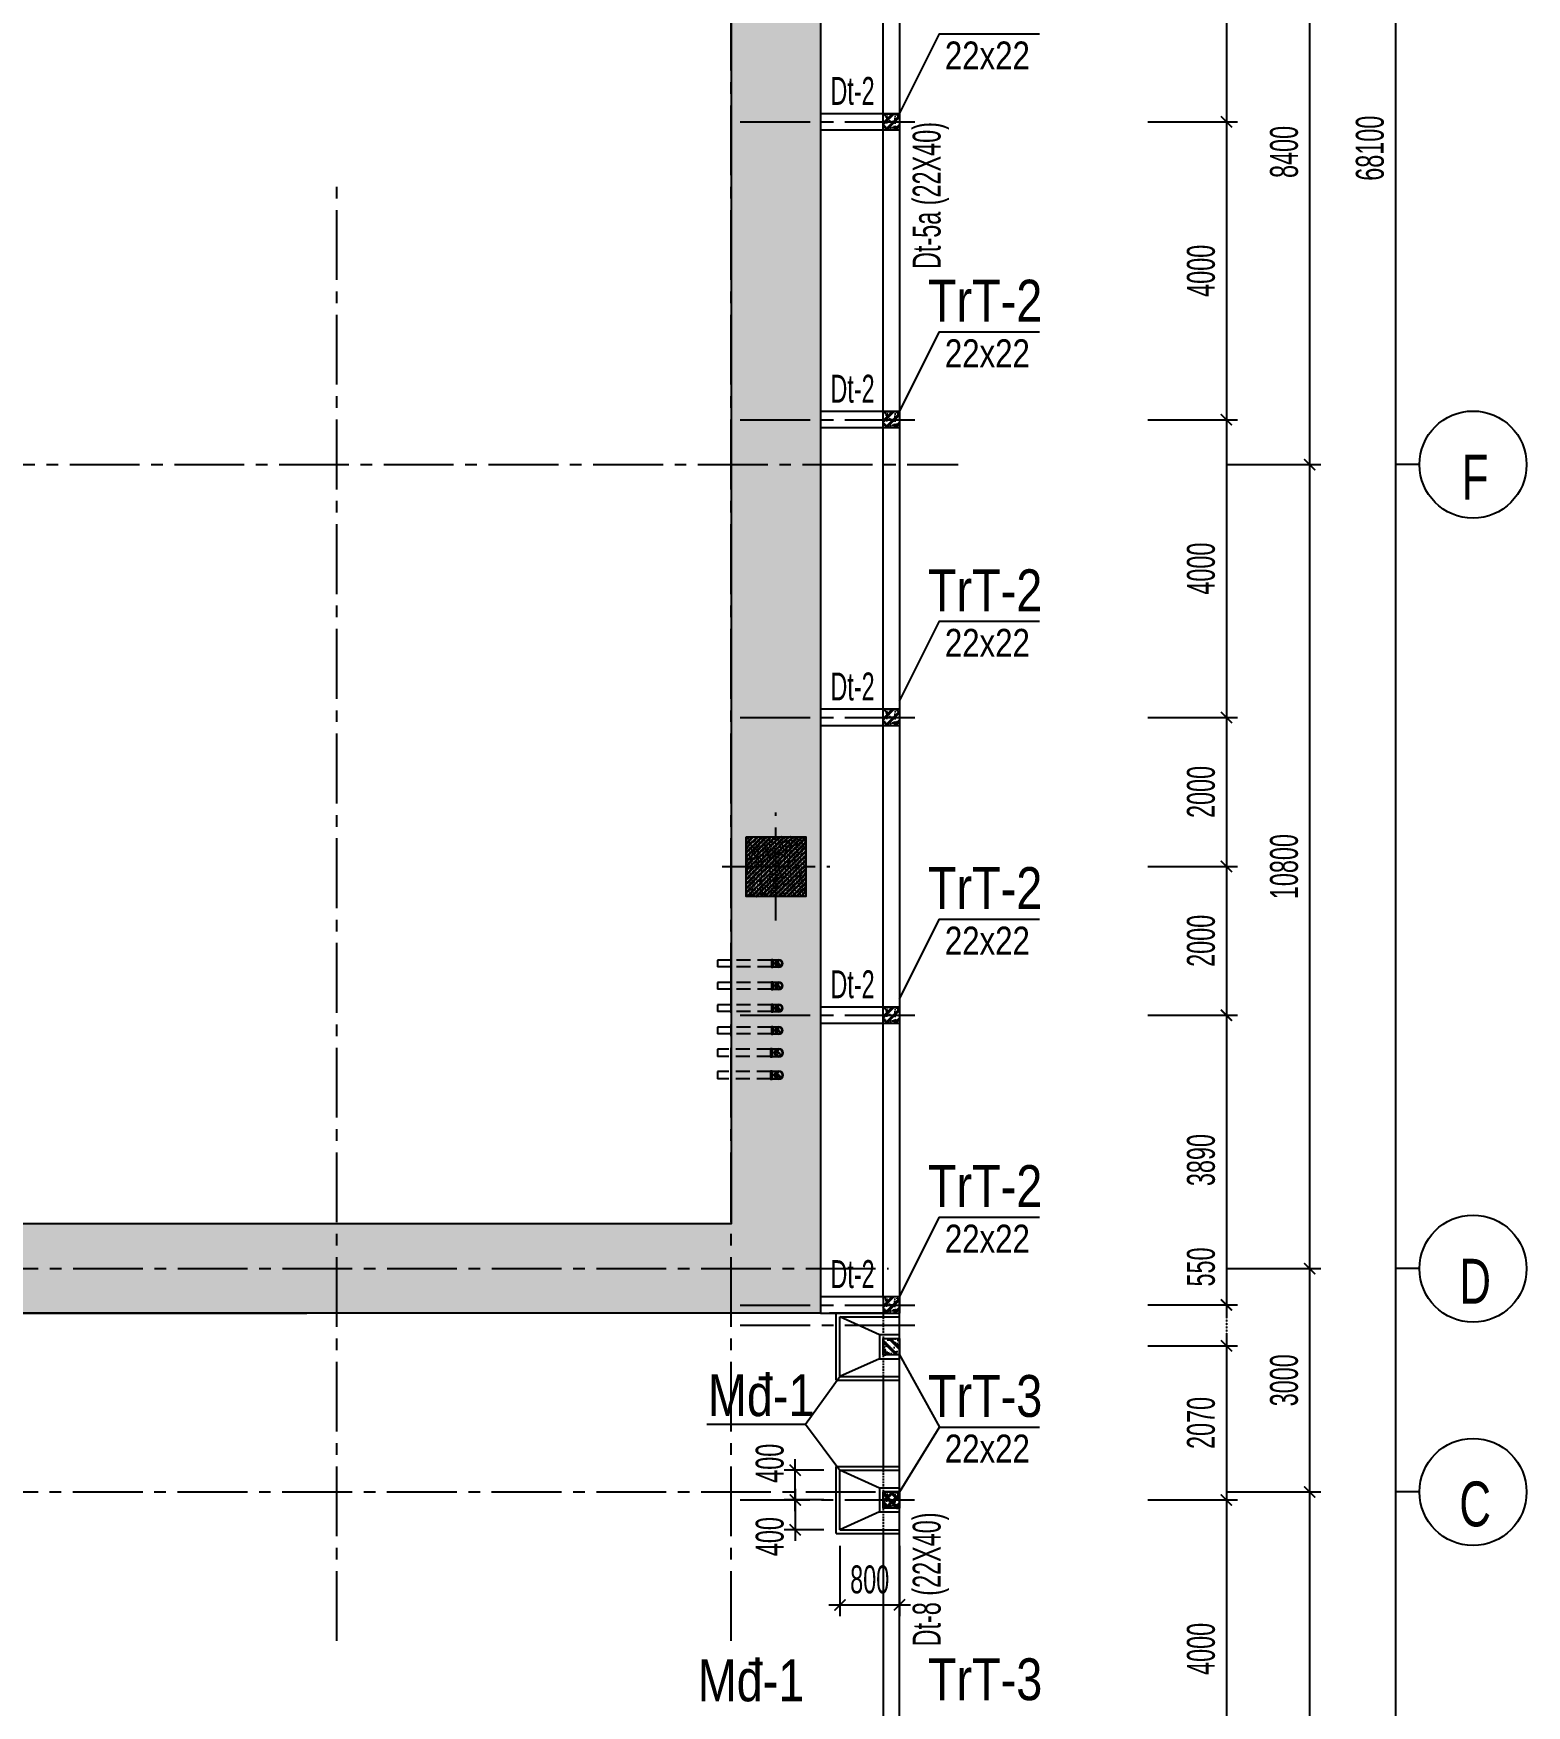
# Model space of a CAD drawing. Extents: x 195594 to 457145, y -254194 to -165094.
# Drawn here: x 266975 to 287031, y -229591 to -207130 of the extents above; entities that cross this region are included whole.
import ezdxf
from ezdxf.enums import TextEntityAlignment as Align

# ---------------------------------------------------------------- set-up
doc = ezdxf.new("R2010")
doc.units = 0
doc.header["$LTSCALE"] = 0.5
doc.header["$MEASUREMENT"] = 0
for name, pattern in [('CENTER2', [1.125, 0.75, -0.125, 0.125, -0.125]), ('CENTERK', [0.64, 0.4, -0.08, 0.08, -0.08]), ('HIDDEN', [0.375, 0.25, -0.125])]:
    doc.linetypes.add(name, pattern=pattern)
doc.layers.get('0').update_dxf_attribs({"linetype": 'CONTINUOUS'})
doc.layers.get('Defpoints').update_dxf_attribs({"linetype": 'CONTINUOUS'})
for name, color, linetype in [('CDC.01.AXIS', 160, 'CENTER2'), ('CDC.02.DIM', 1, 'CONTINUOUS'), ('CDC.03.BORDER', 3, 'CONTINUOUS'), ('CDC.04.HIDDEN', 8, 'HIDDEN'), ('CDC.06.TEXT', 2, 'CONTINUOUS'), ('CDC.10.HATCH', 9, 'CONTINUOUS'), ('CDC.11.NOTE', 8, 'CONTINUOUS'), ('CDC.12.PILE', 7, 'CONTINUOUS')]:
    doc.layers.add(name, color=color, linetype=linetype)
doc.styles.add('ARIAL', font='arial.ttf', dxfattribs={"width": 0.6})
doc.dimstyles.new('150', dxfattribs={"dimscale": 150, "dimtxt": 2.5, "dimasz": 1, "dimexe": 1, "dimexo": 0, "dimgap": 1, "dimtad": 1, "dimdec": 0, "dimdsep": 46, "dimtxsty": 'ARIAL', "dimblk": 'ARCHTICK', "dimcen": 1, "dimdle": 1, "dimclrd": 1, "dimclre": 1, "dimclrt": 2, "dimadec": 0, "dimazin": 0, "dimtfac": 0.00072, "dimtdec": 0, "dimtix": 1, "dimtmove": 2, "dimatfit": 3, "dimldrblk": 'ARCHTICK', "dimfxl": 1, "dimtolj": 1, "dimarcsym": 0})

# ---------------------------------------------------------------- blocks, each defined once
blk = doc.blocks.new('_ARCHTICK')
at = {"color": 0, "linetype": 'ByBlock', "const_width": 0.15}
blk.add_lwpolyline([(-0.5, -0.5), (0.5, 0.5)], dxfattribs=at)
blk = doc.blocks.new('*D218')
at = {"layer": 'CDC.02.DIM', "color": 1, "lineweight": -2, "transparency": 16777216}
for p, q in [((284117, -204372), (284117, -213072)), ((283000, -204522), (284267, -204522)), ((283000, -212922), (284267, -212922))]:
    blk.add_line(p, q, dxfattribs=at)
at = {"layer": 'Defpoints', "color": 0, "transparency": 16777216}
for p in [(283000, -204522), (283000, -212922), (284117, -212922)]:
    blk.add_point(p, dxfattribs=at)
at = {"layer": 'CDC.02.DIM', "color": 1, "lineweight": -2, "transparency": 16777216, "xscale": 150, "yscale": 150, "zscale": 150}
for p, rotation in [((284117, -204522), 90), ((284117, -212922), 270)]:
    blk.add_blockref('_ARCHTICK', p, dxfattribs=dict(at, rotation=rotation))
at = {"layer": 'CDC.02.DIM', "color": 2, "transparency": 16777216, "insert": (283775, -208722), "char_height": 375, "attachment_point": 5, "rotation": 90, "style": 'ARIAL'}
blk.add_mtext('\\A1;8400', dxfattribs=at)
blk = doc.blocks.new('*D219')
at = {"layer": 'CDC.02.DIM', "color": 1, "lineweight": -2, "transparency": 16777216}
for p, q in [((283000, -212922), (284267, -212922)), ((284117, -212772), (284117, -223872)), ((283000, -223722), (284267, -223722))]:
    blk.add_line(p, q, dxfattribs=at)
at = {"layer": 'Defpoints', "color": 0, "transparency": 16777216}
for p in [(283000, -212922), (283000, -223722), (284117, -223722)]:
    blk.add_point(p, dxfattribs=at)
at = {"layer": 'CDC.02.DIM', "color": 1, "lineweight": -2, "transparency": 16777216, "xscale": 150, "yscale": 150, "zscale": 150}
for p, rotation in [((284117, -212922), 90), ((284117, -223722), 270)]:
    blk.add_blockref('_ARCHTICK', p, dxfattribs=dict(at, rotation=rotation))
at = {"layer": 'CDC.02.DIM', "color": 2, "transparency": 16777216, "insert": (283775, -218322), "char_height": 375, "attachment_point": 5, "rotation": 90, "style": 'ARIAL'}
blk.add_mtext('\\A1;10800', dxfattribs=at)
blk = doc.blocks.new('*D220')
at = {"layer": 'CDC.02.DIM', "color": 1, "lineweight": -2, "transparency": 16777216}
for p, q in [((284117, -223572), (284117, -226872)), ((283000, -223722), (284267, -223722)), ((283000, -226722), (284267, -226722))]:
    blk.add_line(p, q, dxfattribs=at)
at = {"layer": 'Defpoints', "color": 0, "transparency": 16777216}
for p in [(283000, -223722), (283000, -226722), (284117, -226722)]:
    blk.add_point(p, dxfattribs=at)
at = {"layer": 'CDC.02.DIM', "color": 1, "lineweight": -2, "transparency": 16777216, "xscale": 150, "yscale": 150, "zscale": 150}
for p, rotation in [((284117, -223722), 90), ((284117, -226722), 270)]:
    blk.add_blockref('_ARCHTICK', p, dxfattribs=dict(at, rotation=rotation))
at = {"layer": 'CDC.02.DIM', "color": 2, "transparency": 16777216, "insert": (283775, -225222), "char_height": 375, "attachment_point": 5, "rotation": 90, "style": 'ARIAL'}
blk.add_mtext('\\A1;3000', dxfattribs=at)
blk = doc.blocks.new('*D221')
at = {"layer": 'CDC.02.DIM', "color": 1, "lineweight": -2, "transparency": 16777216}
for p, q in [((285269, -174472), (285269, -242872)), ((283000, -174622), (285419, -174622)), ((283000, -242722), (285419, -242722))]:
    blk.add_line(p, q, dxfattribs=at)
at = {"layer": 'Defpoints', "color": 0, "transparency": 16777216}
for p in [(283000, -174622), (283000, -242722), (285269, -242722)]:
    blk.add_point(p, dxfattribs=at)
at = {"layer": 'CDC.02.DIM', "color": 1, "lineweight": -2, "transparency": 16777216, "xscale": 150, "yscale": 150, "zscale": 150}
for p, rotation in [((285269, -174622), 90), ((285269, -242722), 270)]:
    blk.add_blockref('_ARCHTICK', p, dxfattribs=dict(at, rotation=rotation))
at = {"layer": 'CDC.02.DIM', "color": 2, "transparency": 16777216, "insert": (284928, -208672), "char_height": 375, "attachment_point": 5, "rotation": 90, "style": 'ARIAL'}
blk.add_mtext('\\A1;68100', dxfattribs=at)
blk = doc.blocks.new('*D277')
at = {"layer": 'CDC.02.DIM', "color": 1, "lineweight": -2, "transparency": 16777216}
for p, q in [((283000, -204169), (283000, -208469)), ((281944, -204319), (283150, -204319)), ((281944, -208319), (283150, -208319))]:
    blk.add_line(p, q, dxfattribs=at)
at = {"layer": 'Defpoints', "color": 0, "transparency": 16777216}
for p in [(281944, -204319), (281944, -208319), (283000, -208319)]:
    blk.add_point(p, dxfattribs=at)
at = {"layer": 'CDC.02.DIM', "color": 1, "lineweight": -2, "transparency": 16777216, "xscale": 150, "yscale": 150, "zscale": 150}
for p, rotation in [((283000, -204319), 90), ((283000, -208319), 270)]:
    blk.add_blockref('_ARCHTICK', p, dxfattribs=dict(at, rotation=rotation))
at = {"layer": 'CDC.02.DIM', "color": 2, "transparency": 16777216, "insert": (282659, -206319), "char_height": 375, "attachment_point": 5, "rotation": 90, "style": 'ARIAL'}
blk.add_mtext('\\A1;4000', dxfattribs=at)
blk = doc.blocks.new('*D278')
at = {"layer": 'CDC.02.DIM', "color": 1, "lineweight": -2, "transparency": 16777216}
for p, q in [((283000, -208169), (283000, -212469)), ((281944, -208319), (283150, -208319)), ((281944, -212319), (283150, -212319))]:
    blk.add_line(p, q, dxfattribs=at)
at = {"layer": 'Defpoints', "color": 0, "transparency": 16777216}
for p in [(281944, -208319), (281944, -212319), (283000, -212319)]:
    blk.add_point(p, dxfattribs=at)
at = {"layer": 'CDC.02.DIM', "color": 1, "lineweight": -2, "transparency": 16777216, "xscale": 150, "yscale": 150, "zscale": 150}
for p, rotation in [((283000, -208319), 90), ((283000, -212319), 270)]:
    blk.add_blockref('_ARCHTICK', p, dxfattribs=dict(at, rotation=rotation))
at = {"layer": 'CDC.02.DIM', "color": 2, "transparency": 16777216, "insert": (282659, -210319), "char_height": 375, "attachment_point": 5, "rotation": 90, "style": 'ARIAL'}
blk.add_mtext('\\A1;4000', dxfattribs=at)
blk = doc.blocks.new('*D279')
at = {"layer": 'CDC.02.DIM', "color": 1, "lineweight": -2, "transparency": 16777216}
for p, q in [((283000, -212169), (283000, -216469)), ((281944, -212319), (283150, -212319)), ((281944, -216319), (283150, -216319))]:
    blk.add_line(p, q, dxfattribs=at)
at = {"layer": 'Defpoints', "color": 0, "transparency": 16777216}
for p in [(281944, -212319), (281944, -216319), (283000, -216319)]:
    blk.add_point(p, dxfattribs=at)
at = {"layer": 'CDC.02.DIM', "color": 1, "lineweight": -2, "transparency": 16777216, "xscale": 150, "yscale": 150, "zscale": 150}
for p, rotation in [((283000, -212319), 90), ((283000, -216319), 270)]:
    blk.add_blockref('_ARCHTICK', p, dxfattribs=dict(at, rotation=rotation))
at = {"layer": 'CDC.02.DIM', "color": 2, "transparency": 16777216, "insert": (282659, -214319), "char_height": 375, "attachment_point": 5, "rotation": 90, "style": 'ARIAL'}
blk.add_mtext('\\A1;4000', dxfattribs=at)
blk = doc.blocks.new('*D280')
at = {"layer": 'CDC.02.DIM', "color": 1, "lineweight": -2, "transparency": 16777216}
for p, q in [((281944, -218319), (283150, -218319)), ((283000, -218169), (283000, -220469)), ((281944, -220319), (283150, -220319))]:
    blk.add_line(p, q, dxfattribs=at)
at = {"layer": 'Defpoints', "color": 0, "transparency": 16777216}
for p in [(281944, -218319), (281944, -220319), (283000, -220319)]:
    blk.add_point(p, dxfattribs=at)
at = {"layer": 'CDC.02.DIM', "color": 1, "lineweight": -2, "transparency": 16777216, "xscale": 150, "yscale": 150, "zscale": 150}
for p, rotation in [((283000, -218319), 90), ((283000, -220319), 270)]:
    blk.add_blockref('_ARCHTICK', p, dxfattribs=dict(at, rotation=rotation))
at = {"layer": 'CDC.02.DIM', "color": 2, "transparency": 16777216, "insert": (282659, -219319), "char_height": 375, "attachment_point": 5, "rotation": 90, "style": 'ARIAL'}
blk.add_mtext('\\A1;2000', dxfattribs=at)
blk = doc.blocks.new('*D281')
at = {"layer": 'CDC.02.DIM', "color": 1, "lineweight": -2, "transparency": 16777216}
for p, q in [((281944, -220319), (283150, -220319)), ((283000, -220169), (283000, -224359)), ((281944, -224209), (283150, -224209))]:
    blk.add_line(p, q, dxfattribs=at)
at = {"layer": 'Defpoints', "color": 0, "transparency": 16777216}
for p in [(281944, -220319), (281944, -224209), (283000, -224209)]:
    blk.add_point(p, dxfattribs=at)
at = {"layer": 'CDC.02.DIM', "color": 1, "lineweight": -2, "transparency": 16777216, "xscale": 150, "yscale": 150, "zscale": 150}
for p, rotation in [((283000, -220319), 90), ((283000, -224209), 270)]:
    blk.add_blockref('_ARCHTICK', p, dxfattribs=dict(at, rotation=rotation))
at = {"layer": 'CDC.02.DIM', "color": 2, "transparency": 16777216, "insert": (282659, -222264), "char_height": 375, "attachment_point": 5, "rotation": 90, "style": 'ARIAL'}
blk.add_mtext('\\A1;3890', dxfattribs=at)
blk = doc.blocks.new('*D282')
at = {"layer": 'CDC.02.DIM', "color": 1, "lineweight": -2, "transparency": 16777216}
for p, q in [((283000, -216169), (283000, -218469)), ((281944, -216319), (283150, -216319)), ((281944, -218319), (283150, -218319))]:
    blk.add_line(p, q, dxfattribs=at)
at = {"layer": 'Defpoints', "color": 0, "transparency": 16777216}
for p in [(281944, -216319), (281944, -218319), (283000, -218319)]:
    blk.add_point(p, dxfattribs=at)
at = {"layer": 'CDC.02.DIM', "color": 1, "lineweight": -2, "transparency": 16777216, "xscale": 150, "yscale": 150, "zscale": 150}
for p, rotation in [((283000, -216319), 90), ((283000, -218319), 270)]:
    blk.add_blockref('_ARCHTICK', p, dxfattribs=dict(at, rotation=rotation))
at = {"layer": 'CDC.02.DIM', "color": 2, "transparency": 16777216, "insert": (282659, -217319), "char_height": 375, "attachment_point": 5, "rotation": 90, "style": 'ARIAL'}
blk.add_mtext('\\A1;2000', dxfattribs=at)
blk = doc.blocks.new('MCONG-32')
at = {"linetype": 'ByBlock'}
h = blk.add_hatch(dxfattribs=at)
h.set_pattern_fill('_USER', color=8, scale=9.44863, angle=225, style=0, pattern_type=0)
h.set_pattern_definition([(225, (-209.828, -366.667), (6.6812, -6.6812), [])])
edge = h.paths.add_edge_path(flags=17)
edge.add_arc((-10.4, -4.2), 11.2, 21.80855, 160.72906, ccw=False)
edge.add_arc((10.5, 4.2), 11.3, 201.80855, 338.19145)
edge = h.paths.add_edge_path()
edge.add_arc((10.5, 4.2), 11.3, 201.80855, 338.19145)
edge.add_arc((0, 0), 21, 0, 181.2688)
edge.add_arc((-10.4, -4.2), 11.2, 21.80855, 160.72906, ccw=False)
at = {"color": 7, "linetype": 'ByBlock'}
blk.add_lwpolyline([(-21, -0.5, -0.693211), (0, 0, 0.676942), (21, 0, 1.477231)], format="xyb", dxfattribs=at)
at = {"linetype": 'ByBlock'}
blk.add_circle((0, 0), 21, dxfattribs=at)
blk = doc.blocks.new('BsEl_32S')
at = {"color": 8, "linetype": 'CENTERK', "ltscale": 0.1}
blk.add_line((23, 0), (46, 0), dxfattribs=at)
at = {"color": 0, "linetype": 'ByBlock'}
for p, q in [((29, 21), (29, 21)), ((29, -21), (29, -21))]:
    blk.add_line(p, q, dxfattribs=at)
blk.add_lwpolyline([(9.4, 21), (36, 21), (38, 23), (46, 23), (46, -23), (38, -23), (36, -21), (9.4, -21)], dxfattribs=at)
at = {"color": 8, "linetype": 'ByBlock'}
blk.add_lwpolyline([(36, -21), (36, 21)], dxfattribs=at)
at = {"color": 7, "linetype": 'ByBlock'}
blk.add_lwpolyline([(38, 23), (38, -23)], dxfattribs=at)
at = {"color": 0, "linetype": 'ByBlock'}
blk.add_circle((0, 0), 23, dxfattribs=at)
blk = doc.blocks.new('*D293')
at = {"layer": 'CDC.02.DIM', "color": 1, "lineweight": -2, "transparency": 16777216}
for p, q in [((281944, -226830), (283150, -226830)), ((283000, -226680), (283000, -230980)), ((281944, -230830), (283150, -230830))]:
    blk.add_line(p, q, dxfattribs=at)
at = {"layer": 'Defpoints', "color": 0, "transparency": 16777216}
for p in [(281944, -226830), (281944, -230830), (283000, -230830)]:
    blk.add_point(p, dxfattribs=at)
at = {"layer": 'CDC.02.DIM', "color": 1, "lineweight": -2, "transparency": 16777216, "xscale": 150, "yscale": 150, "zscale": 150}
for p, rotation in [((283000, -226830), 90), ((283000, -230830), 270)]:
    blk.add_blockref('_ARCHTICK', p, dxfattribs=dict(at, rotation=rotation))
at = {"layer": 'CDC.02.DIM', "color": 2, "transparency": 16777216, "insert": (282659, -228830), "char_height": 375, "attachment_point": 5, "rotation": 90, "style": 'ARIAL'}
blk.add_mtext('\\A1;4000', dxfattribs=at)
blk = doc.blocks.new('*D294')
at = {"layer": 'CDC.02.DIM', "color": 1, "lineweight": -2, "transparency": 16777216}
for p, q in [((281944, -224760), (283150, -224760)), ((283000, -224610), (283000, -226980)), ((281944, -226830), (283150, -226830))]:
    blk.add_line(p, q, dxfattribs=at)
at = {"layer": 'Defpoints', "color": 0, "transparency": 16777216}
for p in [(281944, -224760), (281944, -226830), (283000, -226830)]:
    blk.add_point(p, dxfattribs=at)
at = {"layer": 'CDC.02.DIM', "color": 1, "lineweight": -2, "transparency": 16777216, "xscale": 150, "yscale": 150, "zscale": 150}
for p, rotation in [((283000, -224760), 90), ((283000, -226830), 270)]:
    blk.add_blockref('_ARCHTICK', p, dxfattribs=dict(at, rotation=rotation))
at = {"layer": 'CDC.02.DIM', "color": 2, "transparency": 16777216, "insert": (282659, -225795), "char_height": 375, "attachment_point": 5, "rotation": 90, "style": 'ARIAL'}
blk.add_mtext('\\A1;2070', dxfattribs=at)
blk = doc.blocks.new('*D295')
at = {"layer": 'CDC.04.HIDDEN', "color": 1, "lineweight": -2, "transparency": 16777216}
for p, q in [((283000, -224060), (283000, -224910)), ((281944, -224210), (283150, -224210)), ((281944, -224760), (283150, -224760))]:
    blk.add_line(p, q, dxfattribs=at)
at = {"layer": 'Defpoints', "color": 0, "transparency": 16777216}
for p in [(281944, -224210), (281944, -224760), (283000, -224760)]:
    blk.add_point(p, dxfattribs=at)
at = {"layer": 'CDC.04.HIDDEN', "color": 1, "lineweight": -2, "transparency": 16777216, "xscale": 150, "yscale": 150, "zscale": 150}
for p, rotation in [((283000, -224210), 90), ((283000, -224760), 270)]:
    blk.add_blockref('_ARCHTICK', p, dxfattribs=dict(at, rotation=rotation))
at = {"layer": 'CDC.04.HIDDEN', "color": 2, "transparency": 16777216, "insert": (282659, -223700), "char_height": 375, "attachment_point": 5, "rotation": 90, "style": 'ARIAL'}
blk.add_mtext('\\A1;550', dxfattribs=at)
blk = doc.blocks.new('Mđ')
at = {"layer": 'CDC.10.HATCH'}
h = blk.add_hatch(dxfattribs=at)
h.set_pattern_fill('CHAU-01', color=256, scale=20, angle=90, style=0, pattern_type=2)
h.set_pattern_definition([(140, (558407.02, -1874956.22), (12.550427, 143.4520365), [15, -165]), (85, (558407.02, -1874956.22), (-150.438427, -27.750267), [12, -132]), (190.4514, (558408.06, -1874944.26), (-137.887908, 115.701876), [12.748038, -140.228422]), (136.1842, (558367.02, -1874956.22), (33.103803, 213.44821), [22.5, -247.5]), (186.6356, (558369.78, -1874938.43), (-194.823574, 186.93254), [19.122058, -210.3426]), (81.1842, (558367.02, -1874956.22), (-194.82372, 186.93239), [18, -198]), (111, (558377.02, -1874936.22), (80.523778, 119.3814104), [15, -165]), (56, (558377.02, -1874936.22), (-145.030009, 48.663066), [12, -132]), (161.4514, (558383.73, -1874926.27), (-64.506099, 168.044526), [12.748038, -140.228422]), (127.5, (558407.02, -1874956.217), (-66.5787708, 2.431971), [0, -130.4, 0, -134, 0, -132.5]), (97.5, (558407.02, -1874956.22), (-78.8823424, 52.6139075), [0, -76.4, 0, -127.4, 0, -50.5]), (57.5, (558407.02, -1875000.82), (4.5109743, 106.7644872), [0, -50, 0, -156, 0, -207]), (47.5, (558407.02, -1875020.82), (-20.0209965, 116.637234), [0, -65, 0, -103.6, 0, -147]), (135, (558407.02, -1874956.22), (-60.1040764, -60.1040764), []), (135, (558382.52, -1874956.22), (-60.1040764, -60.1040764), [])])
h.paths.add_polyline_path([(391479, -144098), (391549, -144098), (391549, -143948), (391479, -143948)])
h.paths.add_polyline_path([(391549, -144098), (391699, -144098), (391699, -143948), (391549, -143948)])
h.paths.add_polyline_path([(391699, -143948), (391699, -143878), (391549, -143878), (391549, -143948)])
h.paths.add_polyline_path([(391479, -143878), (391479, -143948), (391549, -143948), (391549, -143878)])
at = {"layer": 'CDC.03.BORDER'}
for p, q in [((390849, -143828), (390849, -143538)), ((390849, -143538), (391699, -143538)), ((390899, -143828), (390899, -143588)), ((390899, -143588), (391699, -143588)), ((390849, -144438), (390849, -143828)), ((390899, -144388), (390899, -143828)), ((390899, -144388), (391699, -144388)), ((390849, -144438), (391699, -144438))]:
    blk.add_line(p, q, dxfattribs=at)
at = {"layer": 'CDC.10.HATCH'}
for p, q in [((391429, -143828), (390899, -143588)), ((391429, -144148), (390899, -144388))]:
    blk.add_line(p, q, dxfattribs=at)
for points in [[(391699, -143828), (391429, -143828), (391429, -144148), (391699, -144148)], [(391479, -143878), (391699, -143878), (391699, -144098), (391479, -144098)]]:
    blk.add_lwpolyline(points, close=True, dxfattribs=at)
blk = doc.blocks.new('*D306')
at = {"layer": 'CDC.02.DIM', "color": 1, "lineweight": -2, "transparency": 16777216}
for p, q in [((284117, -226572), (284117, -234872)), ((283000, -226722), (284267, -226722)), ((283000, -234722), (284267, -234722))]:
    blk.add_line(p, q, dxfattribs=at)
at = {"layer": 'Defpoints', "color": 0, "transparency": 16777216}
for p in [(283000, -226722), (283000, -234722), (284117, -234722)]:
    blk.add_point(p, dxfattribs=at)
at = {"layer": 'CDC.02.DIM', "color": 1, "lineweight": -2, "transparency": 16777216, "xscale": 150, "yscale": 150, "zscale": 150}
for p, rotation in [((284117, -226722), 90), ((284117, -234722), 270)]:
    blk.add_blockref('_ARCHTICK', p, dxfattribs=dict(at, rotation=rotation))
at = {"layer": 'CDC.02.DIM', "color": 2, "transparency": 16777216, "insert": (283775, -230722), "char_height": 375, "attachment_point": 5, "rotation": 90, "style": 'ARIAL'}
blk.add_mtext('\\A1;8000', dxfattribs=at)
blk = doc.blocks.new('*D362')
at = {"layer": 'CDC.02.DIM', "color": 1, "lineweight": -2, "transparency": 16777216}
for p, q in [((277590, -226830), (277058, -226830)), ((277208, -226680), (277208, -227380)), ((277590, -227230), (277058, -227230))]:
    blk.add_line(p, q, dxfattribs=at)
at = {"layer": 'Defpoints', "color": 0, "transparency": 16777216}
for p in [(277590, -226830), (277208, -227230), (277590, -227230)]:
    blk.add_point(p, dxfattribs=at)
at = {"layer": 'CDC.02.DIM', "color": 1, "lineweight": -2, "transparency": 16777216, "xscale": 150, "yscale": 150, "zscale": 150}
for p, rotation in [((277208, -226830), 90), ((277208, -227230), 270)]:
    blk.add_blockref('_ARCHTICK', p, dxfattribs=dict(at, rotation=rotation))
at = {"layer": 'CDC.02.DIM', "color": 2, "transparency": 16777216, "insert": (276867, -227322), "char_height": 375, "attachment_point": 5, "rotation": 90, "style": 'ARIAL'}
blk.add_mtext('\\A1;400', dxfattribs=at)
blk = doc.blocks.new('*D363')
at = {"layer": 'CDC.02.DIM', "color": 1, "lineweight": -2, "transparency": 16777216}
for p, q in [((277208, -226980), (277208, -226280)), ((277590, -226430), (277058, -226430)), ((277590, -226830), (277058, -226830))]:
    blk.add_line(p, q, dxfattribs=at)
at = {"layer": 'Defpoints', "color": 0, "transparency": 16777216}
for p in [(277208, -226430), (277590, -226430), (277590, -226830)]:
    blk.add_point(p, dxfattribs=at)
at = {"layer": 'CDC.02.DIM', "color": 1, "lineweight": -2, "transparency": 16777216, "xscale": 150, "yscale": 150, "zscale": 150}
for p, rotation in [((277208, -226430), 90), ((277208, -226830), 270)]:
    blk.add_blockref('_ARCHTICK', p, dxfattribs=dict(at, rotation=rotation))
at = {"layer": 'CDC.02.DIM', "color": 2, "transparency": 16777216, "insert": (276867, -226337), "char_height": 375, "attachment_point": 5, "rotation": 90, "style": 'ARIAL'}
blk.add_mtext('\\A1;400', dxfattribs=at)
blk = doc.blocks.new('*D364')
at = {"layer": 'CDC.02.DIM', "color": 1, "lineweight": -2, "transparency": 16777216}
for p, q in [((277808, -227446), (277808, -228390)), ((278608, -227446), (278608, -228390)), ((277658, -228240), (278758, -228240))]:
    blk.add_line(p, q, dxfattribs=at)
at = {"layer": 'Defpoints', "color": 0, "transparency": 16777216}
for p in [(277808, -227446), (278608, -227446), (278608, -228240)]:
    blk.add_point(p, dxfattribs=at)
at = {"layer": 'CDC.02.DIM', "color": 1, "lineweight": -2, "transparency": 16777216, "xscale": 150, "yscale": 150, "zscale": 150, "rotation": 180}
blk.add_blockref('_ARCHTICK', (277808, -228240), dxfattribs=at)
at = {"layer": 'CDC.02.DIM', "color": 1, "lineweight": -2, "transparency": 16777216, "xscale": 150, "yscale": 150, "zscale": 150}
blk.add_blockref('_ARCHTICK', (278608, -228240), dxfattribs=at)
at = {"layer": 'CDC.02.DIM', "color": 2, "transparency": 16777216, "insert": (278208, -227899), "char_height": 375, "attachment_point": 5, "style": 'ARIAL'}
blk.add_mtext('\\A1;800', dxfattribs=at)

msp = doc.modelspace()

# ---------------------------------------------------------------- hatches: boundary and pattern name
at = {"layer": 'CDC.10.HATCH'}
h = msp.add_hatch(dxfattribs=at)
h.set_pattern_fill('SACNCR', color=256, scale=3000, style=0)
h.set_pattern_definition([(45, (-129959.83, -226413.84), (-198.87378, 198.87378), []), (45, (-129760.96, -226413.84), (-198.87378, 198.87378), [0, -281.25])])
h.paths.add_polyline_path([(276349.4, -175822), (276349.4, -223122), (266049.9, -223122), (266049.9, -212322), (223047.4, -212322), (223047.4, -223122), (218449.9, -223122), (212749.4, -223122), (212749.4, -175822)], flags=16)
h.paths.add_polyline_path([(276549.4, -199522), (276549.4, -198722), (277349.4, -198722), (277349.4, -199522)])
h.paths.add_polyline_path([(276799.4, -184522), (277099.4, -184522), (277099.4, -184822), (276799.4, -184822)])
h.paths.add_polyline_path([(229481, -212322), (229481, -213522), (229959.4, -213522), (229959.4, -212322), (230249.4, -212322), (230249.4, -213522), (264849.9, -213522), (264849.9, -223122), (264148.9, -223122), (264148.9, -224322), (277549.4, -224322), (277549.4, -174622), (211549.4, -174622), (211549.4, -224322), (224949.9, -224322), (224949.9, -223122), (224247.4, -223122), (224247.4, -213522), (229216, -213522), (229216, -212322)])
h = msp.add_hatch(dxfattribs=at)
h.set_pattern_fill('1BETONG2-BOP', color=256, scale=20, style=0, pattern_type=2)
h.set_pattern_definition([(130, (618468.77, -211950.3), (-143.452037, -12.550427), [15, -165]), (185, (618468.77, -211950.3), (27.750267, 150.438427), [12, -132]), (79.5486, (618456.81, -211951.35), (-115.701876, 137.88791), [12.74804, -140.22842]), (133.8158, (618468.77, -211910.3), (-213.44821, -33.1038), [22.5, -247.5]), (83.3644, (618450.98, -211913.06), (-186.93254, 194.82357), [19.12206, -210.3426]), (188.8158, (618468.77, -211910.3), (-186.93239, 194.82372), [18, -198]), (159, (618448.77, -211920.3), (-119.38141, -80.52378), [15, -165]), (314, (618448.77, -211920.3), (-134.376424, -73.10796), [12, -132]), (108.5486, (618438.82, -211927.01), (-168.044526, 64.5061), [12.74804, -140.22842]), (112.5, (618468.765, -211950.304), (31.183237, 58.874892), [0, -130.4, 0, -134, 0, -132.5]), (175.5, (618468.765, -211950.304), (-56.670185, 76.020638), [0, -76.4, 0, -127.4, 0, -50.5]), (212.5, (618513.365, -211950.304), (-106.764487, -4.510974), [0, -50, 0, -156, 0, -207]), (222.5, (618533.365, -211950.3), (-116.637234, 20.020996), [0, -65, 0, -103.6, 0, -147]), (225, (618468.765, -211950.3), (-60.104076, 60.104076), []), (225, (618468.765, -211925.8), (-60.104076, 60.104076), [])])
h.paths.add_polyline_path([(278387.9, -208209), (278607.9, -208209), (278607.9, -208429), (278387.9, -208429)])
h = msp.add_hatch(dxfattribs=at)
h.set_pattern_fill('1BETONG2-BOP', color=256, scale=20, style=0, pattern_type=2)
h.set_pattern_definition([(130, (618468.77, -215950.3), (-143.452037, -12.550427), [15, -165]), (185, (618468.77, -215950.3), (27.750267, 150.438427), [12, -132]), (79.5486, (618456.81, -215951.35), (-115.701876, 137.88791), [12.74804, -140.22842]), (133.8158, (618468.77, -215910.3), (-213.44821, -33.1038), [22.5, -247.5]), (83.3644, (618450.98, -215913.06), (-186.93254, 194.82357), [19.12206, -210.3426]), (188.8158, (618468.77, -215910.3), (-186.93239, 194.82372), [18, -198]), (159, (618448.77, -215920.3), (-119.38141, -80.52378), [15, -165]), (314, (618448.77, -215920.3), (-134.376424, -73.10796), [12, -132]), (108.5486, (618438.82, -215927.01), (-168.044526, 64.5061), [12.74804, -140.22842]), (112.5, (618468.765, -215950.304), (31.183237, 58.874892), [0, -130.4, 0, -134, 0, -132.5]), (175.5, (618468.765, -215950.304), (-56.670185, 76.020638), [0, -76.4, 0, -127.4, 0, -50.5]), (212.5, (618513.365, -215950.304), (-106.764487, -4.510974), [0, -50, 0, -156, 0, -207]), (222.5, (618533.365, -215950.3), (-116.637234, 20.020996), [0, -65, 0, -103.6, 0, -147]), (225, (618468.765, -215950.3), (-60.104076, 60.104076), []), (225, (618468.765, -215925.8), (-60.104076, 60.104076), [])])
h.paths.add_polyline_path([(278387.9, -212209), (278607.9, -212209), (278607.9, -212429), (278387.9, -212429)])
h = msp.add_hatch(dxfattribs=at)
h.set_pattern_fill('1BETONG2-BOP', color=256, scale=20, style=0, pattern_type=2)
h.set_pattern_definition([(130, (618468.77, -219950.3), (-143.452037, -12.550427), [15, -165]), (185, (618468.77, -219950.3), (27.750267, 150.438427), [12, -132]), (79.5486, (618456.81, -219951.35), (-115.701876, 137.88791), [12.74804, -140.22842]), (133.8158, (618468.77, -219910.3), (-213.44821, -33.1038), [22.5, -247.5]), (83.3644, (618450.98, -219913.06), (-186.93254, 194.82357), [19.12206, -210.3426]), (188.8158, (618468.77, -219910.3), (-186.93239, 194.82372), [18, -198]), (159, (618448.77, -219920.3), (-119.38141, -80.52378), [15, -165]), (314, (618448.77, -219920.3), (-134.376424, -73.10796), [12, -132]), (108.5486, (618438.82, -219927.01), (-168.044526, 64.5061), [12.74804, -140.22842]), (112.5, (618468.765, -219950.304), (31.183237, 58.874892), [0, -130.4, 0, -134, 0, -132.5]), (175.5, (618468.765, -219950.304), (-56.670185, 76.020638), [0, -76.4, 0, -127.4, 0, -50.5]), (212.5, (618513.365, -219950.304), (-106.764487, -4.510974), [0, -50, 0, -156, 0, -207]), (222.5, (618533.365, -219950.3), (-116.637234, 20.020996), [0, -65, 0, -103.6, 0, -147]), (225, (618468.765, -219950.3), (-60.104076, 60.104076), []), (225, (618468.765, -219925.8), (-60.104076, 60.104076), [])])
h.paths.add_polyline_path([(278387.9, -216209), (278607.9, -216209), (278607.9, -216429), (278387.9, -216429)])
h = msp.add_hatch(dxfattribs=at)
h.set_pattern_fill('1BETONG2-BOP', color=256, scale=10, angle=90, style=0, pattern_type=2)
h.set_pattern_definition([(140, (-127756.355, -227742.043), (6.2752135, 71.726018), [7.5, -82.5]), (85, (-127756.355, -227742.04), (-75.219213, -13.875133), [6, -66]), (190.4514, (-127755.83, -227736.066), (-68.943954, 57.850938), [6.374019, -70.114211]), (136.1842, (-127776.355, -227742.04), (16.551901, 106.724105), [11.25, -123.75]), (186.6356, (-127774.98, -227733.15), (-97.411787, 93.46627), [9.56103, -105.1713]), (81.1842, (-127776.36, -227742.04), (-97.41186, 93.466195), [9, -99]), (111, (-127771.355, -227732.043), (40.261889, 59.690705), [7.5, -82.5]), (316, (-127771.355, -227732.04), (36.553981, 67.188212), [6, -66]), (161.4514, (-127768, -227727.07), (-32.25305, 84.022263), [6.374019, -70.114211]), (157.5, (-127756.355, -227742.043), (-29.4374462, -15.5916183), [0, -65.2, 0, -67, 0, -66.25]), (94.5, (-127756.355, -227742.043), (-38.010319, 28.3350924), [0, -38.2, 0, -63.7, 0, -25.25]), (57.5, (-127756.355, -227764.343), (2.2554872, 53.3822436), [0, -25, 0, -78, 0, -103.5]), (47.5, (-127756.355, -227774.343), (-10.010498, 58.318617), [0, -32.5, 0, -51.8, 0, -73.5]), (45, (-127756.355, -227742.043), (-30.052038, 30.052038), []), (45, (-127768.605, -227742.043), (-30.052038, 30.052038), [])])
h.paths.add_polyline_path([(276949.4, -217922), (276549.4, -217922), (276549.4, -218322), (276949.4, -218322)])
h.paths.add_polyline_path([(277349.4, -217922), (276949.4, -217922), (276949.4, -218322), (277349.4, -218322)])
h.paths.add_polyline_path([(277349.4, -218322), (276949.4, -218322), (276949.4, -218722), (277349.4, -218722)])
h.paths.add_polyline_path([(276949.4, -218322), (276549.4, -218322), (276549.4, -218722), (276949.4, -218722)])
h = msp.add_hatch(dxfattribs=at)
h.set_pattern_fill('1BETONG2-BOP', color=256, scale=20, style=0, pattern_type=2)
h.set_pattern_definition([(130, (618468.77, -223950.3), (-143.452037, -12.550427), [15, -165]), (185, (618468.77, -223950.3), (27.750267, 150.438427), [12, -132]), (79.5486, (618456.81, -223951.35), (-115.701876, 137.88791), [12.74804, -140.22842]), (133.8158, (618468.77, -223910.3), (-213.44821, -33.1038), [22.5, -247.5]), (83.3644, (618450.98, -223913.06), (-186.93254, 194.82357), [19.12206, -210.3426]), (188.8158, (618468.77, -223910.3), (-186.93239, 194.82372), [18, -198]), (159, (618448.77, -223920.3), (-119.38141, -80.52378), [15, -165]), (314, (618448.77, -223920.3), (-134.376424, -73.10796), [12, -132]), (108.5486, (618438.82, -223927.01), (-168.044526, 64.5061), [12.74804, -140.22842]), (112.5, (618468.765, -223950.304), (31.183237, 58.874892), [0, -130.4, 0, -134, 0, -132.5]), (175.5, (618468.765, -223950.304), (-56.670185, 76.020638), [0, -76.4, 0, -127.4, 0, -50.5]), (212.5, (618513.365, -223950.304), (-106.764487, -4.510974), [0, -50, 0, -156, 0, -207]), (222.5, (618533.365, -223950.3), (-116.637234, 20.020996), [0, -65, 0, -103.6, 0, -147]), (225, (618468.765, -223950.3), (-60.104076, 60.104076), []), (225, (618468.765, -223925.8), (-60.104076, 60.104076), [])])
h.paths.add_polyline_path([(278387.9, -220209), (278607.9, -220209), (278607.9, -220429), (278387.9, -220429)])
h = msp.add_hatch(dxfattribs=at)
h.set_pattern_fill('1BETONG2-BOP', color=256, scale=20, style=0, pattern_type=2)
h.set_pattern_definition([(130, (618465.15, -227843.33), (-143.452037, -12.550427), [15, -165]), (185, (618465.15, -227843.33), (27.750267, 150.438427), [12, -132]), (79.5486, (618453.19, -227844.38), (-115.701876, 137.88791), [12.74804, -140.22842]), (133.8158, (618465.15, -227803.33), (-213.44821, -33.1038), [22.5, -247.5]), (83.3644, (618447.36, -227806.1), (-186.93254, 194.82357), [19.12206, -210.3426]), (188.8158, (618465.15, -227803.33), (-186.93239, 194.82372), [18, -198]), (159, (618445.15, -227813.33), (-119.38141, -80.52378), [15, -165]), (314, (618445.15, -227813.33), (-134.376424, -73.10796), [12, -132]), (108.5486, (618435.2, -227820.04), (-168.044526, 64.5061), [12.74804, -140.22842]), (112.5, (618465.146, -227843.33), (31.183237, 58.874892), [0, -130.4, 0, -134, 0, -132.5]), (175.5, (618465.146, -227843.33), (-56.670185, 76.020638), [0, -76.4, 0, -127.4, 0, -50.5]), (212.5, (618509.746, -227843.33), (-106.764487, -4.510974), [0, -50, 0, -156, 0, -207]), (222.5, (618529.75, -227843.33), (-116.637234, 20.020996), [0, -65, 0, -103.6, 0, -147]), (225, (618465.15, -227843.33), (-60.104076, 60.104076), []), (225, (618465.15, -227818.83), (-60.104076, 60.104076), [])])
h.paths.add_polyline_path([(278384.2, -224102), (278604.2, -224102), (278604.2, -224322), (278384.2, -224322)])
h = msp.add_hatch(dxfattribs=at)
h.set_pattern_fill('1BETONG2-BOP', color=256, scale=20, style=0, pattern_type=2)
h.set_pattern_definition([(130, (618468.77, -230461.15), (-143.452037, -12.550427), [15, -165]), (185, (618468.77, -230461.15), (27.750267, 150.438427), [12, -132]), (79.5486, (618456.81, -230462.2), (-115.701876, 137.88791), [12.74804, -140.22842]), (133.8158, (618468.77, -230421.15), (-213.44821, -33.1038), [22.5, -247.5]), (83.3644, (618450.98, -230423.9), (-186.93254, 194.82357), [19.12206, -210.3426]), (188.8158, (618468.77, -230421.15), (-186.93239, 194.82372), [18, -198]), (159, (618448.77, -230431.15), (-119.38141, -80.52378), [15, -165]), (314, (618448.77, -230431.15), (-134.376424, -73.10796), [12, -132]), (108.5486, (618438.82, -230437.86), (-168.044526, 64.5061), [12.74804, -140.22842]), (112.5, (618468.765, -230461.15), (31.183237, 58.874892), [0, -130.4, 0, -134, 0, -132.5]), (175.5, (618468.765, -230461.15), (-56.670185, 76.020638), [0, -76.4, 0, -127.4, 0, -50.5]), (212.5, (618513.365, -230461.15), (-106.764487, -4.510974), [0, -50, 0, -156, 0, -207]), (222.5, (618533.365, -230461.15), (-116.637234, 20.020996), [0, -65, 0, -103.6, 0, -147]), (225, (618468.765, -230461.15), (-60.104076, 60.104076), []), (225, (618468.765, -230436.65), (-60.104076, 60.104076), [])])
h.paths.add_polyline_path([(278387.9, -226719.8), (278607.9, -226719.8), (278607.9, -226939.8), (278387.9, -226939.8)])

# ---------------------------------------------------------------- linework, layer by layer
at = {"color": 7}
for centre, radius in [((276987.5, -219623.3), 48.9), ((276987.5, -219623.3), 48.9), ((276987.5, -219923.3), 48.9), ((276987.5, -219923.3), 48.9), ((276987.5, -220223.3), 48.9), ((276987.5, -220223.3), 48.9), ((276987.5, -220523.3), 48.9), ((276987.5, -220523.3), 48.9), ((276987.5, -220823.3), 54.9), ((276987.5, -220823.3), 54.9), ((276987.5, -221123.3), 54.9), ((276987.5, -221123.3), 54.9)]:
    msp.add_circle(centre, radius, dxfattribs=at)
at = {"layer": 'CDC.01.AXIS', "ltscale": 2500}
for p, q in [((276349.4, -228723), (276349.4, -174322.5)), ((276469.9, -208319), (278830.1, -208319)), ((271049.4, -228723), (271049.4, -209186.5)), ((276469.9, -212319), (278830.1, -212319)), ((209807.1, -212922), (279396.4, -212922)), ((276469.9, -216319), (278830.1, -216319)), ((276949.4, -219046.6), (276949.4, -217597.4)), ((276224.8, -218322), (277674, -218322)), ((276469.9, -220319), (278830.1, -220319)), ((209850.4, -223722), (278460.8, -223722)), ((276469.9, -224212), (278830.1, -224212)), ((276469.9, -224482), (278830.1, -224482)), ((209848.9, -226722), (278460.8, -226722)), ((276466.3, -226829.8), (278826.4, -226829.8)), ((276466.3, -226829.8), (278826.4, -226829.8))]:
    msp.add_line(p, q, dxfattribs=at)
at = {"layer": 'CDC.03.BORDER'}
for p, q in [((278607.9, -204209), (278607.9, -224322)), ((278391.5, -208209), (277549.4, -208209)), ((278607.9, -208209), (278387.9, -208209)), ((278391.5, -208429), (277549.4, -208429)), ((278391.5, -212209), (277549.4, -212209)), ((278607.9, -212209), (278387.9, -212209)), ((278391.5, -212429), (277549.4, -212429)), ((278607.9, -216209), (277549.4, -216209)), ((278607.9, -216209), (278387.9, -216209)), ((278607.9, -216429), (277549.4, -216429)), ((278607.9, -220209), (277549.4, -220209)), ((278607.9, -220209), (278387.9, -220209)), ((278607.9, -220429), (277549.4, -220429)), ((278607.9, -224102), (277549.4, -224102)), ((278391.5, -224102), (277669.9, -224102)), ((277549.4, -224322), (278607.9, -224322)), ((278391.5, -224322), (277669.9, -224322)), ((278387.9, -224322), (278387.9, -224372)), ((278607.9, -248932), (278607.9, -224322)), ((278387.9, -224663.8), (278387.9, -224882)), ((278387.9, -225172), (278387.9, -226429.8)), ((278607.9, -226719.8), (278387.9, -226719.8)), ((278387.9, -226719.8), (278387.9, -226939.8)), ((278387.9, -227229.8), (278387.9, -230429.6))]:
    msp.add_line(p, q, dxfattribs=at)
for points in [[(278387.9, -224102), (278387.9, -204209)], [(276549.4, -217922), (277349.4, -217922), (277349.4, -218722), (276549.4, -218722), (276549.4, -217922)], [(278607.9, -224322), (278607.9, -224102), (278387.9, -224102), (278387.9, -224322)]]:
    msp.add_lwpolyline(points, dxfattribs=at)
for points in [[(278607.9, -208429), (278387.9, -208429), (278387.9, -208209), (278607.9, -208209)], [(278607.9, -212429), (278387.9, -212429), (278387.9, -212209), (278607.9, -212209)], [(278607.9, -216429), (278387.9, -216429), (278387.9, -216209), (278607.9, -216209)], [(278607.9, -220429), (278387.9, -220429), (278387.9, -220209), (278607.9, -220209)], [(278607.9, -226939.8), (278387.9, -226939.8), (278387.9, -226719.8), (278607.9, -226719.8)]]:
    msp.add_lwpolyline(points, close=True, dxfattribs=at)
at = {"layer": 'CDC.04.HIDDEN', "ltscale": 1500}
for p, q in [((276889.7, -219578.7), (276165.1, -219578.7)), ((276165.1, -219578.7), (276165.1, -219668)), ((276889.7, -219668), (276165.1, -219668)), ((276889.7, -219878.7), (276165.1, -219878.7)), ((276165.1, -219878.7), (276165.1, -219968)), ((276889.7, -219968), (276165.1, -219968)), ((276889.7, -220178.7), (276165.1, -220178.7)), ((276165.1, -220178.7), (276165.1, -220268)), ((276889.7, -220268), (276165.1, -220268)), ((276889.7, -220478.7), (276165.1, -220478.7)), ((276165.1, -220478.7), (276165.1, -220568)), ((276889.7, -220568), (276165.1, -220568)), ((276877.6, -220773.2), (276165.1, -220773.2)), ((276165.1, -220773.2), (276165.1, -220873.5)), ((276877.6, -220873.5), (276165.1, -220873.5)), ((276877.6, -221073.2), (276165.1, -221073.2)), ((276165.1, -221073.2), (276165.1, -221173.5)), ((276877.6, -221173.5), (276165.1, -221173.5))]:
    msp.add_line(p, q, dxfattribs=at)
at = {"layer": 'CDC.04.HIDDEN', "ltscale": 200}
for p, q in [((278387.9, -224372), (278387.9, -224662)), ((278387.9, -224882), (278387.9, -225172)), ((278387.9, -226429.8), (278387.9, -226719.8)), ((278387.9, -226939.8), (278387.9, -227229.8))]:
    msp.add_line(p, q, dxfattribs=at)
at = {"layer": 'CDC.10.HATCH'}
for points in [[(211549.4, -224322), (211549.4, -174622), (277549.4, -174622), (277549.4, -224322), (265949.9, -224322)], [(218449.9, -223122), (212749.4, -223122), (212749.4, -175822), (276349.4, -175822), (276349.4, -223122), (266049.9, -223122), (266049.9, -212322), (223047.4, -212322), (223047.4, -223122), (218449.9, -223122)], [(264148.9, -224322), (264148.9, -224322), (270648.9, -224322)]]:
    msp.add_lwpolyline(points, dxfattribs=at)
at = {"layer": 'CDC.11.NOTE'}
for p, q in [((285592.6, -212922), (285269.5, -212922)), ((285592.6, -223722), (285269.5, -223722)), ((277343.8, -225809.9), (277807.9, -225172)), ((285592.6, -226722), (285269.5, -226722))]:
    msp.add_line(p, q, dxfattribs=at)
for points in [[(278607.9, -208209), (279144.5, -207137.3), (280490.4, -207137.3)], [(278607.9, -212209), (279144.5, -211137.3), (280490.4, -211137.3)], [(278607.9, -216099), (279144.5, -215027.3), (280490.4, -215027.3)], [(278607.9, -220099), (279144.5, -219027.3), (280490.4, -219027.3)], [(278607.9, -224102), (279144.5, -223030.3), (280490.4, -223030.3)], [(278607.9, -224882), (279144.5, -225849.9), (280490.4, -225849.9)], [(276020.2, -225809.9), (277343.8, -225809.9), (277807.9, -226429.8)], [(278607.9, -226727), (279144.5, -225849.9), (280490.4, -225849.9)]]:
    msp.add_lwpolyline(points, dxfattribs=at)
for centre in [(286311.9, -212922), (286311.9, -223722), (286311.9, -226722)]:
    msp.add_circle(centre, 719.3, dxfattribs=at)

# ---------------------------------------------------------------- block references
at = {"layer": 'CDC.03.BORDER'}
for p in [(-113091.4, -80783.8), (-113091.4, -82841.6)]:
    msp.add_blockref('Mđ', p, dxfattribs=at)
at = {"layer": 'CDC.12.PILE', "lineweight": 13}
for p, xscale, yscale, zscale in [((276987.5, -219623.3), -2.126134738326073, 2.126134734600782, 2.126134734830387), ((276987.5, -219923.3), -2.126134738326073, 2.126134734600782, 2.126134734830387), ((276987.5, -220223.3), -2.126134738326073, 2.126134734600782, 2.126134734830387), ((276987.5, -220523.3), -2.126134738326073, 2.126134734600782, 2.126134734830387), ((276987.5, -220823.3), -2.388915434479713, 2.388915432617068, 2.388915432393693), ((276987.5, -221123.3), -2.388915434479713, 2.388915432617068, 2.388915432393693)]:
    msp.add_blockref('BsEl_32S', p, dxfattribs=dict(at, xscale=xscale, yscale=yscale, zscale=zscale))
at = {"layer": 'CDC.12.PILE', "lineweight": 13, "rotation": 90}
for p, xscale, yscale, zscale in [((276987.5, -219623.3), -2.126134734600782, 2.126134734600782, 2.126134734830387), ((276987.5, -219923.3), -2.126134734600782, 2.126134734600782, 2.126134734830387), ((276987.5, -220223.3), -2.126134734600782, 2.126134734600782, 2.126134734830387), ((276987.5, -220523.3), -2.126134734600782, 2.126134734600782, 2.126134734830387), ((276987.5, -220823.3), -2.388915432617068, 2.388915432617068, 2.388915432393693), ((276987.5, -221123.3), -2.388915432617068, 2.388915432617068, 2.388915432393693)]:
    msp.add_blockref('MCONG-32', p, dxfattribs=dict(at, xscale=xscale, yscale=yscale, zscale=zscale))

# ---------------------------------------------------------------- texts
at = {"layer": 'CDC.06.TEXT', "style": 'ARIAL', "width": 0.8}
for p in [(279788.6, -207426.3), (279788.6, -211426.3), (279788.6, -215316.3), (279788.6, -219316.3), (279788.6, -223319.3), (279788.6, -226138.9)]:
    msp.add_text('22x22', height=375, dxfattribs=at).set_placement(p, align=Align.MIDDLE_CENTER)
at = {"layer": 'CDC.06.TEXT', "style": 'ARIAL'}
for s, height, width, p in [('Dt-2', 375, 0.6, (277680.8, -207902.4)), ('TrT-2', 562.5, 0.8, (278990.2, -210720.1)), ('Dt-2', 375, 0.6, (277680.8, -211902.4)), ('TrT-2', 562.5, 0.8, (278990.2, -214610.1)), ('Dt-2', 375, 0.6, (277680.8, -215902.4)), ('TrT-2', 562.5, 0.8, (278990.2, -218610.1)), ('Dt-2', 375, 0.6, (277680.8, -219902.4)), ('TrT-2', 562.5, 0.8, (278990.2, -222613.1)), ('Dt-2', 375, 0.6, (277680.8, -223795.5)), ('TrT-3', 562.5, 0.8, (278990.2, -225432.7)), ('TrT-3', 562.5, 0.8, (278990.2, -229238))]:
    msp.add_text(s, height=height, dxfattribs=dict(at, width=width)).set_placement(p, align=Align.MIDDLE_LEFT)
at = {"layer": 'CDC.06.TEXT', "style": 'ARIAL', "width": 0.6}
for s, p in [('Dt-5a (22X40)', (278972.8, -210294.2)), ('Dt-8 (22X40)', (278972.8, -228796.5))]:
    msp.add_text(s, height=375, rotation=90, dxfattribs=at).set_placement(p, align=Align.MIDDLE_LEFT)
at = {"layer": 'CDC.06.TEXT', "style": 'ARIAL', "width": 0.8}
for p in [(277466.7, -225703.6), (277329.9, -229534.1)]:
    msp.add_text('Mđ-1', height=562.5, dxfattribs=at).set_placement(p, align=Align.RIGHT)
at = {"layer": 'CDC.06.TEXT', "char_height": 602.851, "width": 560.217, "attachment_point": 8, "line_spacing_factor": 0.938532}
for s, insert in [('{\\fArial|b0|i0|c0|p34;\\W0.7;F}', (286340.4, -213393)), ('{\\fArial|b0|i0|c0|p34;\\W0.7;D}', (286340.4, -224193)), ('{\\fArial|b0|i0|c0|p34;\\W0.7;C}', (286340.4, -227193))]:
    msp.add_mtext(s, dxfattribs=dict(at, insert=insert))

# ---------------------------------------------------------------- dimensions: what is measured, and where the dimension line sits
at = {"layer": 'CDC.02.DIM'}
for base, p1, p2, picture, middle in [((285269.5, -242722), (283000.3, -174622), (283000.3, -242722), '*D221', (284928, -208672)), ((283000.3, -208319), (281944.4, -204319), (281944.4, -208319), '*D277', (282658.8, -206319)), ((284116.9, -212922), (283000.3, -204522), (283000.3, -212922), '*D218', (283775.5, -208722)), ((283000.3, -212319), (281944.4, -208319), (281944.4, -212319), '*D278', (282658.8, -210319)), ((283000.3, -216319), (281944.4, -212319), (281944.4, -216319), '*D279', (282658.8, -214319)), ((284116.9, -223722), (283000.3, -212922), (283000.3, -223722), '*D219', (283775.5, -218322)), ((283000.3, -218319), (281944.4, -216319), (281944.4, -218319), '*D282', (282658.8, -217319)), ((283000.3, -220319), (281944.4, -218319), (281944.4, -220319), '*D280', (282658.8, -219319)), ((283000.3, -224209), (281944.4, -220319), (281944.4, -224209), '*D281', (282658.7, -222264)), ((284116.9, -226722), (283000.3, -223722), (283000.3, -226722), '*D220', (283775.3, -225222)), ((283000.3, -226829.8), (281944.4, -224760), (281944.4, -226829.8), '*D294', (282658.8, -225794.9)), ((284116.9, -234722), (283000.3, -226722), (283000.3, -234722), '*D306', (283775.5, -230722)), ((283000.3, -230829.6), (281944.4, -226829.8), (281944.4, -230829.6), '*D293', (282658.8, -228829.7))]:
    dim = msp.add_linear_dim(base=base, p1=p1, p2=p2, angle=90, dimstyle='150', dxfattribs=at)
    dim.commit()
    dim.dimension.update_dxf_attribs({"geometry": picture, "text_midpoint": middle})
for base, p2, angle, picture, middle in [((277208.4, -226429.8), (277589.9, -226429.8), 270, '*D363', (276866.9, -226337.4)), ((277208.4, -227229.8), (277589.9, -227229.8), 90, '*D362', (276866.9, -227322.3))]:
    dim = msp.add_linear_dim(base=base, p1=(277589.9, -226829.8), p2=p2, angle=angle, dimstyle='150', override={"dimarcsym": 1}, dxfattribs=at)
    dim.commit()
    dim.dimension.update_dxf_attribs({"geometry": picture, "text_midpoint": middle, "dimtype": 160})
dim = msp.add_linear_dim(base=(278607.9, -228240.3), p1=(277807.9, -227446.4), p2=(278607.9, -227446.4), dimstyle='150', override={"dimarcsym": 1}, dxfattribs=at)
dim.commit()
dim.dimension.update_dxf_attribs({"geometry": '*D364', "text_midpoint": (278207.9, -227898.8)})
at = {"layer": 'CDC.04.HIDDEN'}
dim = msp.add_linear_dim(base=(283000.3, -224760), p1=(281944.4, -224210), p2=(281944.4, -224760), angle=90, dimstyle='150', dxfattribs=at)
dim.commit()
dim.dimension.update_dxf_attribs({"geometry": '*D295', "text_midpoint": (282658.8, -223699.7), "dimtype": 160})

doc.saveas('drawing.dxf')
